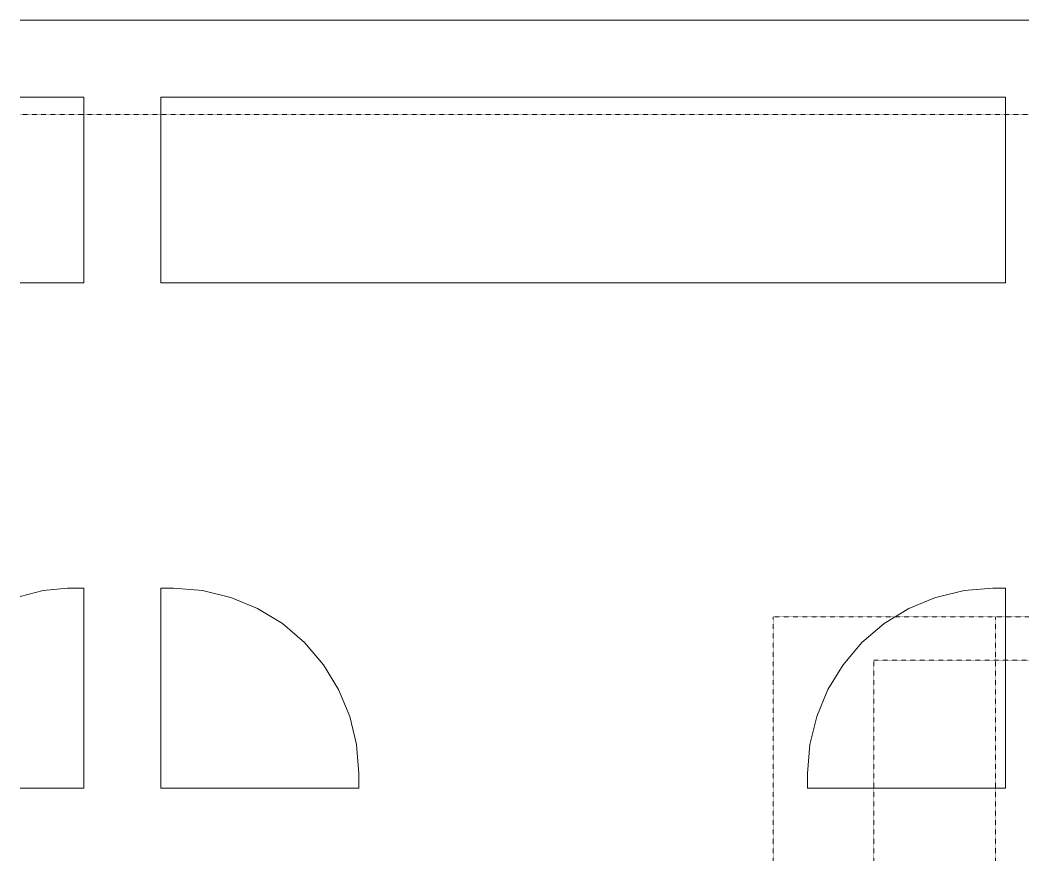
# Model space of a CAD drawing. Header units: inches. Extents: x -4830 to -242, y 9551 to 12925.
# Drawn here: x -4830 to -4051, y 12277 to 12925 of the extents above; entities that cross this region are included whole.
import ezdxf

# ---------------------------------------------------------------- set-up
doc = ezdxf.new("R2010")
doc.units = ezdxf.units.IN
doc.header["$MEASUREMENT"] = 0
doc.linetypes.add('Aligning Line 1_8_', pattern=[0.25, 0.125, -0.125])
for name, color, linetype, lineweight in [('0-1', 7, 'Continuous', 5), ('C-TOPO', 7, 'Continuous', 9), ('G-ANNO-SYMB', 111, 'Aligning Line 1_8_', 9), ('G-ANNO-SYMB-1', 147, 'Aligning Line 1_8_', 9)]:
    doc.layers.add(name, color=color, linetype=linetype, lineweight=lineweight)

# ---------------------------------------------------------------- blocks, each defined once
blk = doc.blocks.new('CTR - 2nd Phase_rvt-1-FLOOR PLAN - 2ND FLOOR')
at = {"layer": 'G-ANNO-SYMB-1'}
blk.add_line((-334.47, 12851.89), (-4829.88, 12851.89), dxfattribs=at)
blk = doc.blocks.new('CTR  - Topography_rvt-1-FLOOR PLAN - 2ND FLOOR')
at = {"layer": 'C-TOPO'}
for p, q in [((-4829.88, 12925.23), (-4584.76, 12925.23)), ((-4584.76, 12925.23), (-4829.88, 12925.23)), ((-4584.76, 12925.23), (-4564.01, 12925.23)), ((-4564.01, 12925.23), (-4584.76, 12925.23)), ((-4564.01, 12925.23), (-4317.53, 12925.23)), ((-4317.53, 12925.23), (-4564.01, 12925.23)), ((-4317.53, 12925.23), (-3655.2, 12925.23)), ((-3655.2, 12925.23), (-4317.53, 12925.23)), ((-4780.39, 12865.23), (-4829.88, 12865.23)), ((-4829.88, 12865.23), (-4780.39, 12865.23)), ((-4780.39, 12852.24), (-4780.39, 12865.23)), ((-4780.39, 12865.23), (-4780.39, 12852.24)), ((-4574.04, 12865.23), (-4720.39, 12865.23)), ((-4720.39, 12865.23), (-4720.39, 12853.27)), ((-4720.39, 12853.27), (-4720.39, 12865.23)), ((-4720.39, 12865.23), (-4574.04, 12865.23)), ((-4571.22, 12865.23), (-4574.04, 12865.23)), ((-4574.04, 12865.23), (-4571.22, 12865.23)), ((-4315.68, 12865.23), (-4571.22, 12865.23)), ((-4571.22, 12865.23), (-4315.68, 12865.23)), ((-4064.23, 12865.23), (-4315.68, 12865.23)), ((-4064.23, 12865.23), (-4315.68, 12865.23)), ((-4064.23, 12865.23), (-4064.23, 12822.39)), ((-4064.23, 12865.23), (-4064.23, 12822.39)), ((-4780.39, 12796.81), (-4780.39, 12852.24)), ((-4780.39, 12852.24), (-4780.39, 12796.81)), ((-4720.39, 12853.27), (-4720.39, 12813.83)), ((-4720.39, 12813.83), (-4720.39, 12853.27)), ((-4064.23, 12721.2), (-4064.23, 12822.39)), ((-4064.23, 12822.39), (-4064.23, 12721.2)), ((-4720.39, 12813.83), (-4720.39, 12755.78)), ((-4720.39, 12755.78), (-4720.39, 12813.83)), ((-4780.39, 12721.2), (-4780.39, 12796.81)), ((-4780.39, 12796.81), (-4780.39, 12721.2)), ((-4720.39, 12755.78), (-4720.39, 12721.2)), ((-4720.39, 12721.2), (-4720.39, 12755.78)), ((-4829.88, 12721.2), (-4780.39, 12721.2)), ((-4780.39, 12721.2), (-4829.88, 12721.2)), ((-4720.39, 12721.2), (-4564.78, 12721.2)), ((-4564.78, 12721.2), (-4720.39, 12721.2)), ((-4564.78, 12721.2), (-4347.17, 12721.2)), ((-4347.17, 12721.2), (-4564.78, 12721.2)), ((-4347.17, 12721.2), (-4264.16, 12721.2)), ((-4264.16, 12721.2), (-4347.17, 12721.2)), ((-4264.16, 12721.2), (-4134.17, 12721.2)), ((-4134.17, 12721.2), (-4264.16, 12721.2)), ((-4134.17, 12721.2), (-4064.23, 12721.2)), ((-4064.23, 12721.2), (-4134.17, 12721.2)), ((-4793.08, 12483.88), (-4811.8, 12482.25)), ((-4811.8, 12482.25), (-4793.08, 12483.88)), ((-4780.39, 12483.88), (-4793.08, 12483.88)), ((-4793.08, 12483.88), (-4780.39, 12483.88)), ((-4780.39, 12328.59), (-4780.39, 12483.88)), ((-4780.39, 12483.88), (-4780.39, 12328.59)), ((-4720.39, 12483.88), (-4720.39, 12480.71)), ((-4720.39, 12483.88), (-4710.72, 12483.88)), ((-4720.39, 12483.88), (-4710.72, 12483.88)), ((-4720.39, 12483.88), (-4720.39, 12480.71)), ((-4688.19, 12482.11), (-4710.72, 12483.88)), ((-4710.72, 12483.88), (-4688.19, 12482.11)), ((-4073.91, 12483.88), (-4096.43, 12482.11)), ((-4096.43, 12482.11), (-4073.91, 12483.88)), ((-4064.23, 12483.88), (-4073.91, 12483.88)), ((-4064.23, 12483.88), (-4073.91, 12483.88)), ((-4064.23, 12483.88), (-4064.23, 12381.45)), ((-4064.23, 12483.88), (-4064.23, 12381.45)), ((-4811.8, 12482.25), (-4829.88, 12477.41)), ((-4829.88, 12477.41), (-4811.8, 12482.25)), ((-4720.39, 12480.71), (-4720.39, 12431.3)), ((-4720.39, 12431.3), (-4720.39, 12480.71)), ((-4666.22, 12476.83), (-4688.19, 12482.11)), ((-4688.19, 12482.11), (-4666.22, 12476.83)), ((-4645.35, 12468.19), (-4666.22, 12476.83)), ((-4666.22, 12476.83), (-4645.35, 12468.19)), ((-4119.98, 12476.18), (-4139.28, 12468.19)), ((-4139.28, 12468.19), (-4119.98, 12476.18)), ((-4118.4, 12476.83), (-4119.98, 12476.18)), ((-4119.98, 12476.18), (-4118.4, 12476.83)), ((-4096.43, 12482.11), (-4118.4, 12476.83)), ((-4118.4, 12476.83), (-4096.43, 12482.11)), ((-4626.08, 12456.38), (-4645.35, 12468.19)), ((-4645.35, 12468.19), (-4626.08, 12456.38)), ((-4139.28, 12468.19), (-4158.55, 12456.38)), ((-4158.55, 12456.38), (-4139.28, 12468.19)), ((-4608.9, 12441.71), (-4626.08, 12456.38)), ((-4626.08, 12456.38), (-4608.9, 12441.71)), ((-4158.55, 12456.38), (-4175.73, 12441.71)), ((-4175.73, 12441.71), (-4158.55, 12456.38)), ((-4594.22, 12424.52), (-4608.9, 12441.71)), ((-4608.9, 12441.71), (-4594.22, 12424.52)), ((-4175.73, 12441.71), (-4190.4, 12424.52)), ((-4190.4, 12424.52), (-4175.73, 12441.71)), ((-4720.39, 12431.3), (-4720.39, 12328.59)), ((-4720.39, 12328.59), (-4720.39, 12431.3)), ((-4582.42, 12405.26), (-4594.22, 12424.52)), ((-4594.22, 12424.52), (-4582.42, 12405.26)), ((-4190.4, 12424.52), (-4202.21, 12405.26)), ((-4202.21, 12405.26), (-4190.4, 12424.52)), ((-4573.77, 12384.38), (-4582.42, 12405.26)), ((-4582.42, 12405.26), (-4573.77, 12384.38)), ((-4202.21, 12405.26), (-4210.86, 12384.38)), ((-4210.86, 12384.38), (-4202.21, 12405.26)), ((-4568.49, 12362.41), (-4573.77, 12384.38)), ((-4573.77, 12384.38), (-4568.49, 12362.41)), ((-4210.86, 12384.38), (-4216.13, 12362.41)), ((-4216.13, 12362.41), (-4210.86, 12384.38)), ((-4064.23, 12328.59), (-4064.23, 12381.45)), ((-4064.23, 12381.45), (-4064.23, 12328.59)), ((-4566.72, 12339.88), (-4568.49, 12362.41)), ((-4568.49, 12362.41), (-4566.72, 12339.88)), ((-4216.13, 12362.41), (-4217.91, 12339.88)), ((-4217.91, 12339.88), (-4216.13, 12362.41)), ((-4566.72, 12328.59), (-4566.72, 12339.88)), ((-4566.72, 12339.88), (-4566.72, 12328.59)), ((-4217.91, 12339.88), (-4217.91, 12328.59)), ((-4217.91, 12328.59), (-4217.91, 12339.88)), ((-4829.88, 12328.59), (-4780.39, 12328.59)), ((-4780.39, 12328.59), (-4829.88, 12328.59)), ((-4720.39, 12328.59), (-4623.03, 12328.59)), ((-4623.03, 12328.59), (-4720.39, 12328.59)), ((-4623.03, 12328.59), (-4605.61, 12328.59)), ((-4605.61, 12328.59), (-4623.03, 12328.59)), ((-4605.61, 12328.59), (-4566.72, 12328.59)), ((-4566.72, 12328.59), (-4605.61, 12328.59)), ((-4217.91, 12328.59), (-4064.23, 12328.59)), ((-4064.23, 12328.59), (-4217.91, 12328.59))]:
    blk.add_line(p, q, dxfattribs=at)
blk = doc.blocks.new('CTR - 1st Phase - Common Walls_rvt-1-FLOOR PLAN - 2ND FLOOR')
at = {"layer": 'G-ANNO-SYMB-1'}
for p, q in [((-4244.79, 9706.24), (-4244.79, 12461.73)), ((-514.42, 12461.73), (-4244.79, 12461.73)), ((-4166.61, 9706.24), (-4166.61, 12428.12)), ((-1875.5, 12428.12), (-4166.61, 12428.12))]:
    blk.add_line(p, q, dxfattribs=at)

msp = doc.modelspace()

# ---------------------------------------------------------------- linework, layer by layer
at = {"layer": 'G-ANNO-SYMB'}
for p in [(-4071.9645, 9706.2403), (-1953.4105, 12461.7313)]:
    msp.add_line(p, (-4071.9645, 12461.7313), dxfattribs=at)

# ---------------------------------------------------------------- block references
at = {"layer": '0-1'}
for name in ['CTR  - Topography_rvt-1-FLOOR PLAN - 2ND FLOOR', 'CTR - 2nd Phase_rvt-1-FLOOR PLAN - 2ND FLOOR', 'CTR - 1st Phase - Common Walls_rvt-1-FLOOR PLAN - 2ND FLOOR']:
    msp.add_blockref(name, (0, 0), dxfattribs=at)

doc.saveas('drawing.dxf')
